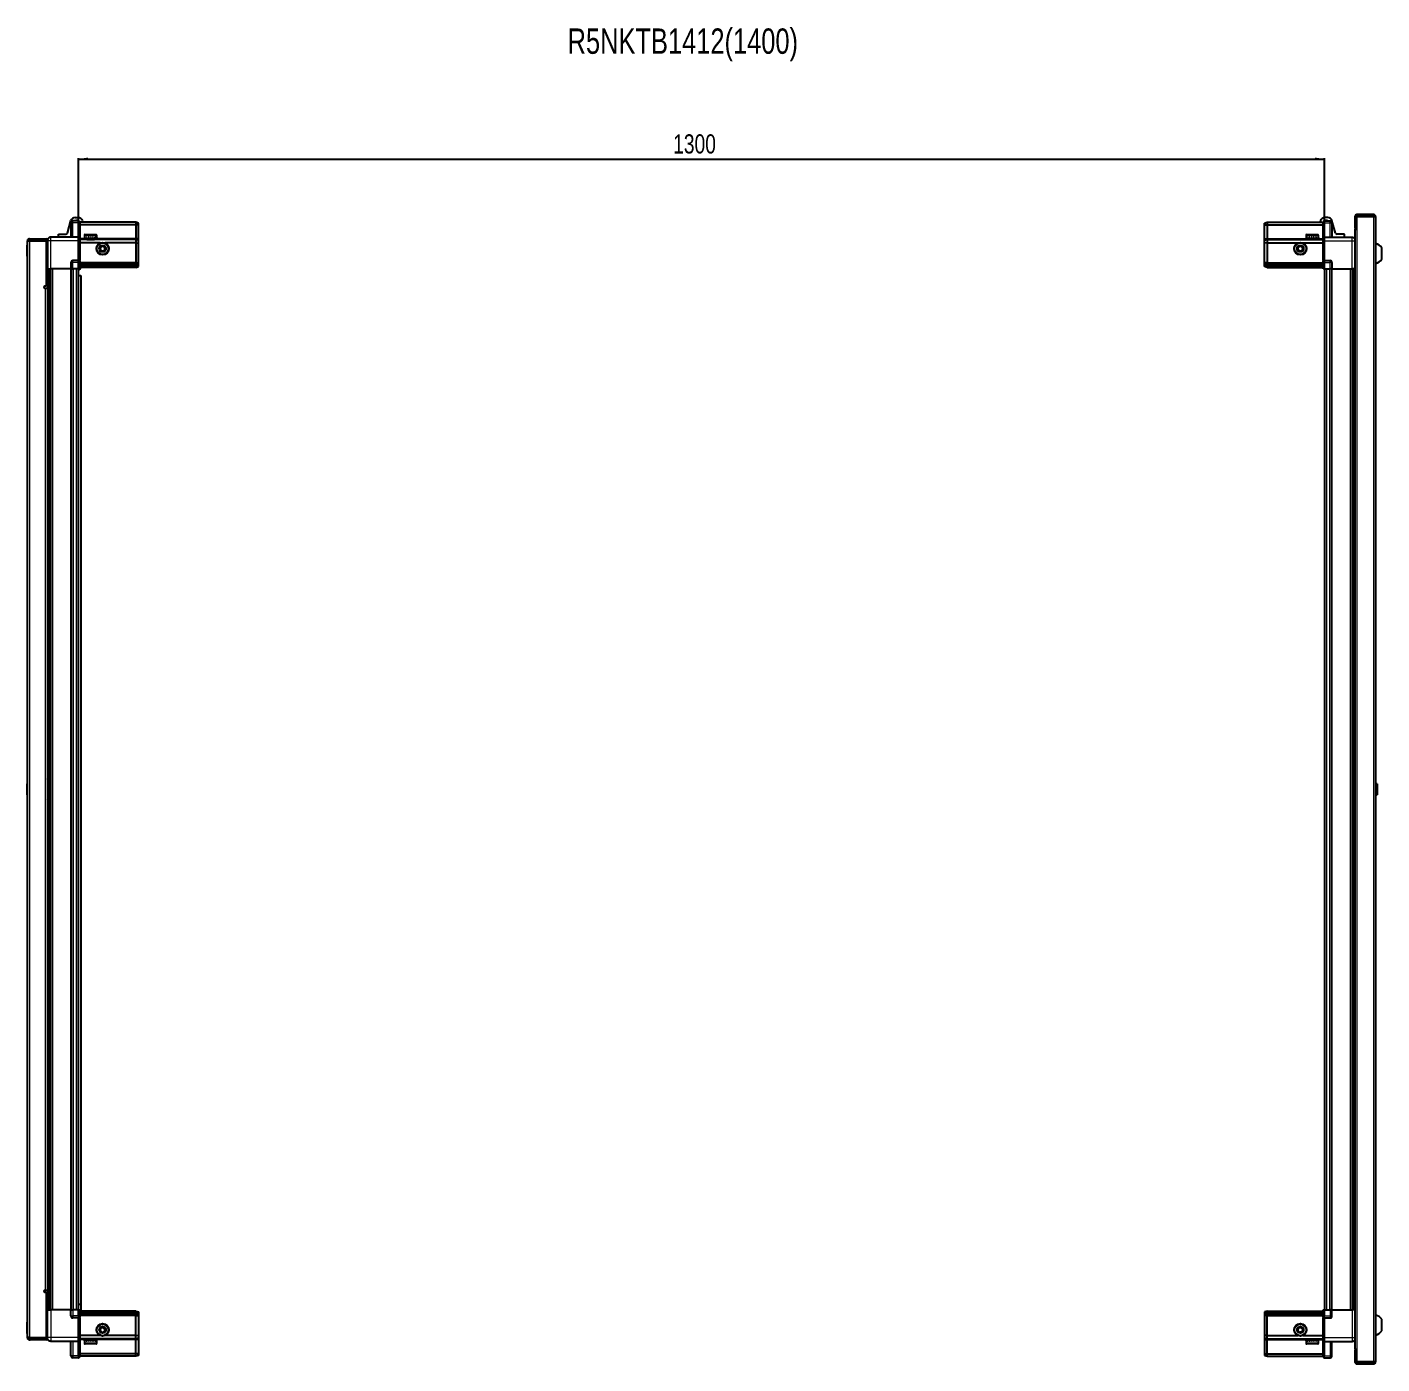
# Model space of a CAD drawing. Header units: millimetres. Extents: x 1219 to 6053, y -1082 to 1971.
# Drawn here: x 3003 to 4416, y 577 to 1971 of the extents above; entities that cross this region are included whole.
import ezdxf

# ---------------------------------------------------------------- set-up
doc = ezdxf.new("R2010")
doc.units = ezdxf.units.MM
doc.layers.add('FORMAT', color=7, linetype='Continuous')
doc.styles.add('SLDTEXTSTYLE0', font='TXT', dxfattribs={"width": 0.75})
doc.dimstyles.new('SLDDIMSTYLE0', dxfattribs={"dimtxt": 20, "dimasz": 10, "dimexe": 0, "dimexo": 0.0625, "dimgap": 5, "dimtad": 2, "dimdec": 1, "dimrnd": 1e-09, "dimzin": 12, "dimdsep": 46, "dimtxsty": 'SLDTEXTSTYLE0', "dimsah": 1, "dimcen": 0.09, "dimadec": 0, "dimazin": 3, "dimtfac": 1, "dimtofl": 0, "dimtmove": 0, "dimatfit": 3, "dimfxl": 0, "dimfrac": 2, "dimtolj": 1, "dimtzin": 12, "dimarcsym": 0})

# ---------------------------------------------------------------- blocks, each defined once
blk = doc.blocks.new('_D_6')
at = {"layer": 'FORMAT'}
for p, q in [((3056.5, 1719.3), (3056.5, 1834.8)), ((3056.5, 1833.8), (4356.5, 1833.8)), ((4356.5, 1719.3), (4356.5, 1834.8))]:
    blk.add_line(p, q, dxfattribs=at)
for points in [[(3056.5, 1833.8), (3066.5, 1832.3), (3066.5, 1835.4)], [(4356.5, 1833.8), (4346.5, 1835.4), (4346.5, 1832.3)]]:
    blk.add_solid(points, dxfattribs=at)
at = {"layer": 'FORMAT', "insert": (3676.9, 1859.6), "char_height": 20, "attachment_point": 1, "style": 'SLDTEXTSTYLE0'}
blk.add_mtext('1300', dxfattribs=at)

msp = doc.modelspace()

# ---------------------------------------------------------------- linework, layer by layer
at = {"color": 7, "linetype": 'Continuous', "lineweight": 25}
for p, q in [((3044.83, 1756.41), (3048.6, 1769.56)), ((3048.61, 1767.32), (3048.61, 1752.32)), ((3056.61, 1769.32), (3050.61, 1769.32)), ((3052.93, 1772.82), (3056.15, 1772.82)), ((3056.61, 1769.32), (3056.95, 1769.32)), ((3056.61, 1769.32), (3056.61, 1767.32)), ((3056.61, 1752.52), (3056.61, 1767.32)), ((3056.61, 1752.52), (3056.61, 1767.32)), ((3057.81, 1768.82), (3056.95, 1769.32)), ((3057.81, 1767.32), (3057.81, 1768.82)), ((3116.11, 1767.82), (3057.81, 1767.82)), ((3057.81, 1767.32), (3057.81, 1752.52)), ((3060.48, 1769.56), (3060.98, 1767.82)), ((3116.11, 1767.82), (3116.11, 1765.32)), ((3119.11, 1767.02), (3116.11, 1767.82)), ((3119.11, 1765.17), (3119.11, 1767.02)), ((4293.81, 1767.02), (4296.81, 1767.82)), ((4293.81, 1765.17), (4293.81, 1767.02)), ((4296.81, 1767.82), (4296.81, 1765.32)), ((4296.81, 1767.82), (4355.11, 1767.82)), ((4352.44, 1769.56), (4351.95, 1767.82)), ((4355.98, 1769.32), (4355.11, 1768.82)), ((4355.11, 1768.82), (4355.11, 1767.32)), ((4355.11, 1752.52), (4355.11, 1767.32)), ((4356.31, 1769.32), (4355.98, 1769.32)), ((4356.31, 1767.32), (4356.31, 1769.32)), ((4356.31, 1769.32), (4362.31, 1769.32)), ((4356.31, 1767.32), (4356.31, 1752.52)), ((4360, 1772.82), (4356.77, 1772.82)), ((4364.31, 1767.32), (4364.31, 1752.32)), ((4368.09, 1756.41), (4364.32, 1769.56)), ((4388.31, 1773.72), (4388.31, 1761.32)), ((4389.81, 1773.72), (4389.81, 1761.32)), ((4390.31, 1760.82), (4390.31, 1773.72)), ((4390.31, 1773.72), (4407.71, 1773.72)), ((4407.71, 1775.82), (4390.41, 1775.82)), ((4407.71, 1774.32), (4390.41, 1774.32)), ((4407.71, 1774.32), (4407.71, 1775.82)), ((4407.71, 1773.72), (4409.81, 1773.72)), ((4409.81, 1773.72), (4409.81, 578.92)), ((3035.66, 1752.32), (3035.66, 1755.32)), ((3035.66, 1755.32), (3043.39, 1755.32)), ((3116.11, 1765.32), (3057.81, 1765.32)), ((3062.61, 1754.22), (3062.61, 1751.82)), ((3063.41, 1755.02), (3070.58, 1755.02)), ((3070.58, 1755.02), (3074.81, 1755.02)), ((3075.61, 1751.82), (3075.61, 1754.22)), ((3116.11, 1765.32), (3116.11, 1750.82)), ((3119.11, 1765.17), (3116.11, 1765.32)), ((3119.11, 1750.82), (3119.11, 1765.17)), ((4293.81, 1765.17), (4296.81, 1765.32)), ((4293.81, 1750.82), (4293.81, 1765.17)), ((4296.81, 1765.32), (4296.81, 1750.82)), ((4296.81, 1765.32), (4355.11, 1765.32)), ((4337.31, 1754.22), (4337.31, 1751.32)), ((4338.11, 1755.02), (4349.51, 1755.02)), ((4350.31, 1751.32), (4350.31, 1754.22)), ((4377.26, 1755.32), (4369.53, 1755.32)), ((4377.26, 1752.32), (4377.26, 1755.32)), ((4388.21, 1760.82), (4388.21, 591.82)), ((4388.21, 1760.82), (4390.31, 1760.82)), ((4388.31, 1761.32), (4389.81, 1761.32)), ((3003.11, 1743.96), (3002.81, 1743.96)), ((3002.81, 1732.39), (3002.81, 1743.96)), ((3004.61, 1748.47), (3003.11, 1748.47)), ((3003.11, 1747.97), (3003.11, 1748.47)), ((3003.11, 604.67), (3003.11, 1747.97)), ((3005.21, 1749.07), (3005.21, 1750.57)), ((3005.21, 1750.57), (3006.11, 1750.57)), ((3005.21, 1749.07), (3006.11, 1749.07)), ((3005.21, 1748.57), (3022.61, 1748.57)), ((3006.11, 1749.07), (3006.11, 1750.57)), ((3006.11, 1750.57), (3022.61, 1750.57)), ((3006.11, 1749.07), (3022.61, 1749.07)), ((3022.61, 1749.07), (3022.61, 1750.57)), ((3024.11, 1748.57), (3022.61, 1748.57)), ((3022.61, 1748.57), (3022.61, 1701.07)), ((3024.11, 1748.32), (3024.11, 1719.32)), ((3056.61, 1752.32), (3027.61, 1752.32)), ((3056.61, 1752.32), (3056.61, 1752.52)), ((3056.61, 1752.32), (3057.81, 1752.32)), ((3056.61, 1748.32), (3056.61, 1752.32)), ((3056.61, 1728.02), (3056.61, 1748.32)), ((3057.81, 1752.52), (3057.81, 1752.32)), ((3057.81, 1752.32), (3057.81, 1748.32)), ((3116.11, 1749.82), (3057.81, 1749.82)), ((3057.81, 1748.32), (3057.81, 1728.02)), ((3079.11, 1746.32), (3057.81, 1746.32)), ((3062.61, 1751.82), (3062.61, 1751.32)), ((3062.61, 1751.32), (3062.75, 1751.32)), ((3062.94, 1751.82), (3062.75, 1751.82)), ((3062.75, 1751.82), (3062.75, 1751.32)), ((3062.75, 1751.32), (3062.94, 1751.32)), ((3062.94, 1751.82), (3062.94, 1751.32)), ((3062.94, 1751.32), (3063.46, 1751.32)), ((3063.86, 1751.82), (3063.46, 1751.82)), ((3063.46, 1751.82), (3063.46, 1751.32)), ((3063.46, 1751.32), (3063.86, 1751.32)), ((3063.86, 1751.82), (3063.86, 1751.32)), ((3063.86, 1751.32), (3064.73, 1751.32)), ((3064.71, 1751.32), (3064.71, 1751.22)), ((3064.71, 1751.22), (3073.51, 1751.22)), ((3065.31, 1751.82), (3064.73, 1751.82)), ((3064.73, 1751.82), (3064.73, 1751.32)), ((3064.73, 1751.32), (3065.31, 1751.32)), ((3065.11, 1750.82), (3065.8, 1750.34)), ((3065.11, 1750.82), (3070.14, 1750.82)), ((3065.8, 1750.34), (3065.11, 1749.86)), ((3065.11, 1749.86), (3065.11, 1749.82)), ((3065.11, 1749.86), (3070.14, 1749.86)), ((3065.31, 1751.82), (3065.31, 1751.32)), ((3065.31, 1751.32), (3066.43, 1751.32)), ((3065.8, 1750.34), (3069.96, 1750.34)), ((3067.12, 1751.82), (3066.43, 1751.82)), ((3066.43, 1751.82), (3066.43, 1751.32)), ((3066.43, 1751.32), (3067.12, 1751.32)), ((3067.12, 1751.82), (3067.12, 1751.32)), ((3067.12, 1751.32), (3068.39, 1751.32)), ((3069.13, 1751.82), (3068.39, 1751.82)), ((3068.39, 1751.82), (3068.39, 1751.32)), ((3068.39, 1751.32), (3068.63, 1751.32)), ((3068.63, 1751.82), (3068.63, 1751.32)), ((3069.12, 1751.82), (3069.12, 1751.32)), ((3069.12, 1751.32), (3069.13, 1751.32)), ((3069.13, 1751.82), (3069.13, 1751.32)), ((3069.13, 1751.32), (3070.43, 1751.32)), ((3069.96, 1750.34), (3072.42, 1750.34)), ((3070.14, 1750.82), (3073.11, 1750.82)), ((3070.14, 1749.86), (3073.11, 1749.86)), ((3071.14, 1751.82), (3070.43, 1751.82)), ((3070.43, 1751.82), (3070.43, 1751.32)), ((3070.48, 1751.82), (3070.48, 1751.32)), ((3070.48, 1751.32), (3071.14, 1751.32)), ((3071.14, 1751.82), (3071.14, 1751.32)), ((3071.14, 1751.32), (3072.33, 1751.32)), ((3072.95, 1751.82), (3072.33, 1751.82)), ((3072.33, 1751.82), (3072.33, 1751.32)), ((3072.33, 1751.32), (3072.95, 1751.32)), ((3072.42, 1750.34), (3073.11, 1750.82)), ((3073.11, 1749.86), (3072.42, 1750.34)), ((3072.95, 1751.82), (3072.95, 1751.32)), ((3072.95, 1751.32), (3073.92, 1751.32)), ((3073.11, 1749.82), (3073.11, 1749.86)), ((3073.51, 1751.22), (3073.51, 1751.32)), ((3074.38, 1751.82), (3073.92, 1751.82)), ((3073.92, 1751.82), (3073.92, 1751.32)), ((3073.92, 1751.32), (3074.38, 1751.32)), ((3074.38, 1751.82), (3074.38, 1751.32)), ((3074.38, 1751.32), (3075.03, 1751.32)), ((3075.3, 1751.82), (3075.03, 1751.82)), ((3075.03, 1751.82), (3075.03, 1751.32)), ((3075.03, 1751.32), (3075.3, 1751.32)), ((3075.3, 1751.82), (3075.3, 1751.32)), ((3075.3, 1751.32), (3075.57, 1751.32)), ((3075.61, 1751.82), (3075.57, 1751.82)), ((3075.57, 1751.82), (3075.57, 1751.32)), ((3075.57, 1751.32), (3075.61, 1751.32)), ((3075.61, 1751.82), (3075.61, 1751.32)), ((3116.11, 1746.32), (3084.11, 1746.32)), ((3116.11, 1750.82), (3116.11, 1749.82)), ((3116.11, 1749.82), (3116.11, 1746.32)), ((3119.11, 1749.02), (3116.11, 1749.82)), ((3116.11, 1746.32), (3116.11, 1725.82)), ((3116.11, 1746.32), (3119.11, 1745.99)), ((3119.11, 1749.02), (3119.11, 1750.82)), ((3119.11, 1745.99), (3119.11, 1749.02)), ((3119.11, 1725.82), (3119.11, 1745.99)), ((4293.81, 1749.02), (4293.81, 1750.82)), ((4293.81, 1749.02), (4296.81, 1749.82)), ((4293.81, 1745.99), (4293.81, 1749.02)), ((4296.81, 1746.32), (4293.81, 1745.99)), ((4293.81, 1725.82), (4293.81, 1745.99)), ((4296.81, 1750.82), (4296.81, 1749.82)), ((4296.81, 1749.82), (4296.81, 1746.32)), ((4296.81, 1749.82), (4355.11, 1749.82)), ((4296.81, 1746.32), (4296.81, 1725.82)), ((4296.81, 1746.32), (4328.81, 1746.32)), ((4333.81, 1746.32), (4355.11, 1746.32)), ((4337.31, 1751.32), (4337.35, 1751.32)), ((4337.47, 1751.82), (4337.35, 1751.82)), ((4337.35, 1751.82), (4337.35, 1751.32)), ((4337.35, 1751.32), (4337.47, 1751.32)), ((4337.47, 1751.82), (4337.47, 1751.32)), ((4337.47, 1751.32), (4337.88, 1751.32)), ((4338.22, 1751.82), (4337.88, 1751.82)), ((4337.88, 1751.82), (4337.88, 1751.32)), ((4337.88, 1751.32), (4338.22, 1751.32)), ((4338.22, 1751.82), (4338.22, 1751.32)), ((4338.22, 1751.32), (4338.99, 1751.32)), ((4339.52, 1751.82), (4338.99, 1751.82)), ((4338.99, 1751.82), (4338.99, 1751.32)), ((4338.99, 1751.32), (4339.52, 1751.32)), ((4339.41, 1751.32), (4339.41, 1751.22)), ((4339.41, 1751.22), (4348.21, 1751.22)), ((4339.52, 1751.82), (4339.52, 1751.32)), ((4339.52, 1751.32), (4340.57, 1751.32)), ((4339.81, 1750.82), (4340.5, 1750.34)), ((4339.81, 1750.82), (4347.81, 1750.82)), ((4340.5, 1750.34), (4339.81, 1749.86)), ((4339.81, 1749.86), (4339.81, 1749.82)), ((4339.81, 1749.86), (4347.81, 1749.86)), ((4340.5, 1750.34), (4347.12, 1750.34)), ((4341.23, 1751.82), (4340.57, 1751.82)), ((4340.57, 1751.82), (4340.57, 1751.32)), ((4340.57, 1751.32), (4341.23, 1751.32)), ((4341.23, 1751.82), (4341.23, 1751.32)), ((4341.23, 1751.32), (4342.47, 1751.32)), ((4343.2, 1751.82), (4342.47, 1751.82)), ((4342.47, 1751.82), (4342.47, 1751.32)), ((4342.47, 1751.32), (4342.91, 1751.32)), ((4342.91, 1751.82), (4342.91, 1751.32)), ((4343.2, 1751.82), (4343.2, 1751.32)), ((4343.2, 1751.32), (4344.5, 1751.32)), ((4345.23, 1751.82), (4344.5, 1751.82)), ((4344.5, 1751.82), (4344.5, 1751.32)), ((4344.77, 1751.82), (4344.77, 1751.32)), ((4344.77, 1751.32), (4345.23, 1751.32)), ((4345.23, 1751.82), (4345.23, 1751.32)), ((4345.23, 1751.32), (4346.47, 1751.32)), ((4347.12, 1751.82), (4346.47, 1751.82)), ((4346.47, 1751.82), (4346.47, 1751.32)), ((4346.47, 1751.32), (4347.12, 1751.32)), ((4347.12, 1751.82), (4347.12, 1751.32)), ((4347.12, 1751.32), (4348.17, 1751.32)), ((4347.12, 1750.34), (4347.81, 1750.82)), ((4347.81, 1749.86), (4347.12, 1750.34)), ((4347.81, 1749.82), (4347.81, 1749.86)), ((4348.69, 1751.82), (4348.17, 1751.82)), ((4348.17, 1751.82), (4348.17, 1751.32)), ((4348.17, 1751.32), (4348.69, 1751.32)), ((4348.21, 1751.22), (4348.21, 1751.32)), ((4348.69, 1751.82), (4348.69, 1751.32)), ((4348.69, 1751.32), (4349.45, 1751.32)), ((4349.78, 1751.82), (4349.45, 1751.82)), ((4349.45, 1751.82), (4349.45, 1751.32)), ((4349.45, 1751.32), (4349.78, 1751.32)), ((4349.78, 1751.82), (4349.78, 1751.32)), ((4349.78, 1751.32), (4350.17, 1751.32)), ((4350.28, 1751.82), (4350.17, 1751.82)), ((4350.17, 1751.82), (4350.17, 1751.32)), ((4350.17, 1751.32), (4350.28, 1751.32)), ((4350.28, 1751.82), (4350.28, 1751.32)), ((4350.28, 1751.32), (4350.31, 1751.32)), ((4355.11, 1752.32), (4355.11, 1752.52)), ((4356.31, 1752.32), (4355.11, 1752.32)), ((4355.11, 1748.32), (4355.11, 1752.32)), ((4355.11, 1728.02), (4355.11, 1748.32)), ((4356.31, 1752.52), (4356.31, 1752.32)), ((4356.31, 1752.32), (4356.31, 1748.32)), ((4356.31, 1752.32), (4385.31, 1752.32)), ((4356.31, 1748.32), (4356.31, 1728.02)), ((4416.41, 1729.32), (4416.41, 1741.32)), ((3002.81, 1732.39), (3003.11, 1732.39)), ((3048.61, 1725.82), (3048.61, 1719.32)), ((3056.61, 1727.82), (3050.61, 1727.82)), ((3056.61, 1727.82), (3056.61, 1728.02)), ((3056.61, 1727.82), (3056.61, 1725.82)), ((3056.61, 1727.82), (3057.81, 1727.82)), ((3056.61, 1719.32), (3056.61, 1725.82)), ((3056.61, 1719.32), (3056.61, 1725.82)), ((3056.95, 1719.32), (3056.95, 1725.82)), ((3057.81, 1728.02), (3057.81, 1727.82)), ((3057.81, 1727.15), (3057.81, 1727.82)), ((3057.81, 1727.15), (3057.81, 1719.32)), ((3116.11, 1724.82), (3057.81, 1724.82)), ((3116.11, 1725.82), (3116.11, 1724.82)), ((3116.11, 1724.82), (3116.11, 1723.82)), ((3116.11, 1724.82), (3119.11, 1724.02)), ((3119.11, 1724.02), (3119.11, 1725.82)), ((4293.81, 1724.02), (4293.81, 1725.82)), ((4296.81, 1724.82), (4293.81, 1724.02)), ((4296.81, 1725.82), (4296.81, 1724.82)), ((4296.81, 1724.82), (4296.81, 1723.82)), ((4296.81, 1724.82), (4355.11, 1724.82)), ((4355.11, 1727.82), (4355.11, 1728.02)), ((4356.31, 1727.82), (4355.11, 1727.82)), ((4355.11, 1727.82), (4355.11, 1727.15)), ((4355.11, 1719.32), (4355.11, 1727.15)), ((4355.98, 1725.82), (4355.98, 1719.32)), ((4356.31, 1728.02), (4356.31, 1727.82)), ((4356.31, 1725.82), (4356.31, 1727.82)), ((4356.31, 1725.82), (4356.31, 1727.82)), ((4356.31, 1727.82), (4362.31, 1727.82)), ((4356.31, 1725.82), (4356.31, 1719.32)), ((4364.31, 1725.82), (4364.31, 1719.32)), ((3022.61, 1722.07), (3024.11, 1722.07)), ((3024.11, 1719.32), (3022.61, 1719.32)), ((3024.76, 633.32), (3024.76, 1719.32)), ((3026.55, 1719.32), (3026.55, 633.32)), ((3026.59, 1719.32), (3026.59, 633.32)), ((3048.61, 1719.32), (3027.61, 1719.32)), ((3048.61, 1719.32), (3050.61, 1719.32)), ((3049.26, 633.32), (3049.26, 1719.32)), ((3056.61, 1719.32), (3050.61, 1719.32)), ((3056.46, 633.32), (3056.46, 1719.32)), ((3056.46, 1712.32), (3058.96, 1712.32)), ((3056.61, 1719.32), (3056.95, 1719.32)), ((3056.61, 1719.32), (3056.61, 1719.32)), ((3057.81, 1719.32), (3056.95, 1719.32)), ((3056.95, 1719.32), (3056.95, 1719.32)), ((3116.11, 1723.82), (3057.81, 1723.82)), ((3116.11, 1722.32), (3057.81, 1722.32)), ((3116.11, 1720.82), (3057.81, 1720.82)), ((3058.96, 1712.32), (3058.96, 638.82)), ((3116.11, 1723.82), (3116.11, 1722.32)), ((3116.11, 1723.82), (3119.11, 1723.28)), ((3116.11, 1722.32), (3119.11, 1722.78)), ((3116.11, 1722.32), (3116.11, 1720.82)), ((3116.11, 1720.82), (3119.11, 1721.63)), ((3119.11, 1723.28), (3119.11, 1724.02)), ((3119.11, 1722.78), (3119.11, 1723.28)), ((3119.11, 1721.63), (3119.11, 1722.78)), ((4293.81, 1723.28), (4293.81, 1724.02)), ((4296.81, 1723.82), (4293.81, 1723.28)), ((4293.81, 1722.78), (4293.81, 1723.28)), ((4293.81, 1721.63), (4293.81, 1722.78)), ((4296.81, 1722.32), (4293.81, 1722.78)), ((4296.81, 1720.82), (4293.81, 1721.63)), ((4296.81, 1723.82), (4296.81, 1722.32)), ((4296.81, 1723.82), (4355.11, 1723.82)), ((4296.81, 1722.32), (4355.11, 1722.32)), ((4296.81, 1722.32), (4296.81, 1720.82)), ((4296.81, 1720.82), (4355.11, 1720.82)), ((4355.98, 1719.32), (4355.11, 1719.32)), ((4356.31, 1719.32), (4355.98, 1719.32)), ((4356.31, 1719.32), (4362.31, 1719.32)), ((4356.46, 1719.32), (4356.46, 633.32)), ((4364.31, 1719.32), (4362.31, 1719.32)), ((4363.66, 1719.32), (4363.66, 633.32)), ((4364.31, 1719.32), (4385.31, 1719.32)), ((4386.33, 633.32), (4386.33, 1719.32)), ((4386.37, 633.32), (4386.37, 1719.32)), ((4388.16, 1719.32), (4388.16, 633.32)), ((3022.61, 1701.07), (3021.26, 1701.07)), ((3021.26, 1699.07), (3022.01, 1699.07)), ((3022.01, 1699.07), (3024.11, 1699.07)), ((3024.11, 1699.07), (3024.11, 653.57)), ((3003.11, 1182.11), (3002.81, 1182.11)), ((3002.81, 1170.54), (3002.81, 1182.11)), ((3024.61, 1185.82), (3024.61, 1166.82)), ((4410.8, 1182.11), (4409.81, 1181.12)), ((4411.31, 1182.11), (4410.8, 1182.11)), ((4410.8, 1182.11), (4410.8, 1170.54)), ((4411.31, 1182.11), (4411.31, 1170.54)), ((3002.81, 1170.54), (3003.11, 1170.54)), ((4409.81, 1171.52), (4410.8, 1170.54)), ((4410.8, 1170.54), (4411.31, 1170.54)), ((3022.01, 653.57), (3021.26, 653.57)), ((3021.26, 651.57), (3022.61, 651.57)), ((3024.11, 653.57), (3022.01, 653.57)), ((3022.61, 651.57), (3022.61, 604.07)), ((3058.96, 638.82), (3056.46, 638.82)), ((3058.96, 638.82), (3058.96, 631.82)), ((3024.11, 633.32), (3022.61, 633.32)), ((3024.11, 630.57), (3022.61, 630.57)), ((3024.11, 604.32), (3024.11, 633.32)), ((3048.61, 633.32), (3027.61, 633.32)), ((3048.61, 626.82), (3048.61, 633.32)), ((3048.61, 633.32), (3050.61, 633.32)), ((3056.61, 633.32), (3050.61, 633.32)), ((3056.61, 624.82), (3050.61, 624.82)), ((3056.61, 626.82), (3056.61, 633.32)), ((3056.61, 633.32), (3056.95, 633.32)), ((3056.61, 626.82), (3056.61, 624.82)), ((3056.61, 626.82), (3056.61, 624.82)), ((3056.61, 624.82), (3057.81, 624.82)), ((3056.61, 624.62), (3056.61, 624.82)), ((3056.61, 604.32), (3056.61, 624.62)), ((3056.95, 626.82), (3056.95, 633.32)), ((3056.95, 633.32), (3057.81, 633.32)), ((3057.81, 633.32), (3057.81, 625.5)), ((3116.11, 631.82), (3057.81, 631.82)), ((3116.11, 630.32), (3057.81, 630.32)), ((3116.11, 628.82), (3057.81, 628.82)), ((3116.11, 627.82), (3057.81, 627.82)), ((3057.81, 624.82), (3057.81, 625.5)), ((3057.81, 624.82), (3057.81, 624.62)), ((3057.81, 624.62), (3057.81, 604.32)), ((3116.11, 630.32), (3116.11, 631.82)), ((3116.11, 631.82), (3119.11, 631.02)), ((3116.11, 628.82), (3116.11, 630.32)), ((3116.11, 630.32), (3119.11, 629.87)), ((3116.11, 628.82), (3119.11, 629.37)), ((3116.11, 627.82), (3116.11, 628.82)), ((3116.11, 627.82), (3119.11, 628.63)), ((3116.11, 626.82), (3116.11, 627.82)), ((3116.11, 606.32), (3116.11, 626.82)), ((3119.11, 631.02), (3119.11, 629.87)), ((3119.11, 629.87), (3119.11, 629.37)), ((3119.11, 629.37), (3119.11, 628.63)), ((3119.11, 628.63), (3119.11, 626.82)), ((3119.11, 626.82), (3119.11, 606.66)), ((4296.81, 631.82), (4293.81, 631.02)), ((4293.81, 631.02), (4293.81, 629.87)), ((4296.81, 630.32), (4293.81, 629.87)), ((4293.81, 629.87), (4293.81, 629.37)), ((4296.81, 628.82), (4293.81, 629.37)), ((4293.81, 629.37), (4293.81, 628.63)), ((4296.81, 627.82), (4293.81, 628.63)), ((4293.81, 628.63), (4293.81, 626.82)), ((4293.81, 626.82), (4293.81, 606.66)), ((4296.81, 630.32), (4296.81, 631.82)), ((4296.81, 631.82), (4355.11, 631.82)), ((4296.81, 630.32), (4355.11, 630.32)), ((4296.81, 628.82), (4296.81, 630.32)), ((4296.81, 628.82), (4355.11, 628.82)), ((4296.81, 627.82), (4296.81, 628.82)), ((4296.81, 627.82), (4355.11, 627.82)), ((4296.81, 626.82), (4296.81, 627.82)), ((4296.81, 606.32), (4296.81, 626.82)), ((4355.11, 625.5), (4355.11, 633.32)), ((4355.11, 633.32), (4355.98, 633.32)), ((4355.11, 625.5), (4355.11, 624.82)), ((4356.31, 624.82), (4355.11, 624.82)), ((4355.11, 624.62), (4355.11, 624.82)), ((4355.11, 604.32), (4355.11, 624.62)), ((4355.98, 633.32), (4355.98, 633.32)), ((4355.98, 633.32), (4355.98, 626.82)), ((4356.31, 633.32), (4355.98, 633.32)), ((4356.31, 633.32), (4356.31, 626.82)), ((4356.31, 633.32), (4356.31, 633.32)), ((4356.31, 633.32), (4356.31, 626.82)), ((4356.31, 633.32), (4362.31, 633.32)), ((4356.31, 624.82), (4356.31, 626.82)), ((4356.31, 624.82), (4356.31, 624.62)), ((4356.31, 624.82), (4362.31, 624.82)), ((4356.31, 624.62), (4356.31, 604.32)), ((4364.31, 633.32), (4362.31, 633.32)), ((4364.31, 626.82), (4364.31, 633.32)), ((4364.31, 633.32), (4385.31, 633.32)), ((4416.41, 611.32), (4416.41, 623.32)), ((3003.11, 620.26), (3002.81, 620.26)), ((3002.81, 610.58), (3002.81, 620.26)), ((3002.81, 608.69), (3002.81, 610.58)), ((3002.81, 608.69), (3003.11, 608.69)), ((3003.11, 604.17), (3003.11, 604.67)), ((3004.61, 604.17), (3003.11, 604.17)), ((3022.61, 604.07), (3005.21, 604.07)), ((3005.21, 603.57), (3005.21, 602.07)), ((3005.21, 603.57), (3006.11, 603.57)), ((3005.21, 602.07), (3006.11, 602.07)), ((3022.61, 603.57), (3006.11, 603.57)), ((3006.11, 603.57), (3006.11, 602.07)), ((3022.61, 602.07), (3006.11, 602.07)), ((3022.61, 604.07), (3024.11, 604.07)), ((3022.61, 603.57), (3022.61, 602.07)), ((3056.61, 600.32), (3027.61, 600.32)), ((3048.61, 585.32), (3048.61, 600.32)), ((3056.61, 600.32), (3056.61, 604.32)), ((3056.61, 600.32), (3057.81, 600.32)), ((3056.61, 600.12), (3056.61, 600.32)), ((3056.61, 585.32), (3056.61, 600.12)), ((3079.11, 606.32), (3057.81, 606.32)), ((3057.81, 604.32), (3057.81, 600.32)), ((3116.11, 602.82), (3057.81, 602.82)), ((3057.81, 600.32), (3057.81, 600.12)), ((3057.81, 600.12), (3057.81, 585.32)), ((3062.61, 601.32), (3062.61, 598.42)), ((3062.71, 601.32), (3062.61, 601.32)), ((3062.71, 600.82), (3062.71, 601.32)), ((3062.87, 601.32), (3062.71, 601.32)), ((3062.71, 600.82), (3062.87, 600.82)), ((3062.87, 600.82), (3062.87, 601.32)), ((3063.36, 601.32), (3062.87, 601.32)), ((3063.36, 600.82), (3063.36, 601.32)), ((3063.75, 601.32), (3063.36, 601.32)), ((3063.36, 600.82), (3063.75, 600.82)), ((3063.56, 597.62), (3063.41, 597.62)), ((3074.81, 597.62), (3063.56, 597.62)), ((3063.75, 600.82), (3063.75, 601.32)), ((3064.58, 601.32), (3063.75, 601.32)), ((3064.58, 600.82), (3064.58, 601.32)), ((3065.14, 601.32), (3064.58, 601.32)), ((3064.58, 600.82), (3065.14, 600.82)), ((3064.71, 601.42), (3064.71, 601.32)), ((3070.11, 601.42), (3064.71, 601.42)), ((3065.11, 602.82), (3065.11, 602.79)), ((3065.11, 602.79), (3065.8, 602.31)), ((3065.22, 602.79), (3065.11, 602.79)), ((3065.8, 602.31), (3065.11, 601.82)), ((3065.22, 601.82), (3065.11, 601.82)), ((3065.14, 600.82), (3065.14, 601.32)), ((3066.25, 601.32), (3065.14, 601.32)), ((3073.11, 602.79), (3065.22, 602.79)), ((3073.11, 601.82), (3065.22, 601.82)), ((3065.89, 602.31), (3065.8, 602.31)), ((3072.42, 602.31), (3065.89, 602.31)), ((3066.25, 600.82), (3066.25, 601.32)), ((3066.93, 601.32), (3066.25, 601.32)), ((3066.25, 600.82), (3066.93, 600.82)), ((3066.93, 600.82), (3066.93, 601.32)), ((3068.19, 601.32), (3066.93, 601.32)), ((3068.19, 600.82), (3068.19, 601.32)), ((3068.49, 601.32), (3068.19, 601.32)), ((3068.19, 600.82), (3068.93, 600.82)), ((3068.49, 600.82), (3068.49, 601.32)), ((3068.93, 600.82), (3068.93, 601.32)), ((3070.22, 601.32), (3068.93, 601.32)), ((3073.51, 601.42), (3070.11, 601.42)), ((3070.22, 600.82), (3070.22, 601.32)), ((3070.22, 600.82), (3070.94, 600.82)), ((3070.35, 600.82), (3070.35, 601.32)), ((3070.94, 601.32), (3070.35, 601.32)), ((3070.94, 600.82), (3070.94, 601.32)), ((3072.15, 601.32), (3070.94, 601.32)), ((3072.15, 600.82), (3072.15, 601.32)), ((3072.78, 601.32), (3072.15, 601.32)), ((3072.15, 600.82), (3072.78, 600.82)), ((3072.42, 602.31), (3073.11, 602.79)), ((3073.11, 601.82), (3072.42, 602.31)), ((3072.78, 600.82), (3072.78, 601.32)), ((3073.78, 601.32), (3072.78, 601.32)), ((3073.11, 602.79), (3073.11, 602.82)), ((3073.51, 601.32), (3073.51, 601.42)), ((3073.78, 600.82), (3073.78, 601.32)), ((3074.26, 601.32), (3073.78, 601.32)), ((3073.78, 600.82), (3074.26, 600.82)), ((3074.26, 600.82), (3074.26, 601.32)), ((3074.95, 601.32), (3074.26, 601.32)), ((3074.95, 600.82), (3074.95, 601.32)), ((3075.23, 601.32), (3074.95, 601.32)), ((3074.95, 600.82), (3075.23, 600.82)), ((3075.23, 600.82), (3075.23, 601.32)), ((3075.55, 601.32), (3075.23, 601.32)), ((3075.55, 600.82), (3075.55, 601.32)), ((3075.61, 601.32), (3075.55, 601.32)), ((3075.55, 600.82), (3075.61, 600.82)), ((3075.61, 598.42), (3075.61, 601.32)), ((3075.61, 600.82), (3075.61, 601.32)), ((3075.61, 601.32), (3075.61, 601.32)), ((3116.11, 606.32), (3084.11, 606.32)), ((3116.11, 606.32), (3119.11, 606.66)), ((3116.11, 602.82), (3116.11, 606.32)), ((3119.11, 603.63), (3116.11, 602.82)), ((3116.11, 601.82), (3116.11, 602.82)), ((3116.11, 587.32), (3116.11, 601.82)), ((3119.11, 606.66), (3119.11, 603.63)), ((3119.11, 603.63), (3119.11, 601.82)), ((3119.11, 601.82), (3119.11, 587.48)), ((4296.81, 606.32), (4293.81, 606.66)), ((4293.81, 606.66), (4293.81, 603.63)), ((4293.81, 603.63), (4296.81, 602.82)), ((4293.81, 603.63), (4293.81, 601.82)), ((4293.81, 601.82), (4293.81, 587.48)), ((4296.81, 606.32), (4328.81, 606.32)), ((4296.81, 602.82), (4296.81, 606.32)), ((4296.81, 602.82), (4355.11, 602.82)), ((4296.81, 601.82), (4296.81, 602.82)), ((4296.81, 587.32), (4296.81, 601.82)), ((4333.81, 606.32), (4355.11, 606.32)), ((4337.31, 601.32), (4337.31, 598.42)), ((4337.33, 601.32), (4337.31, 601.32)), ((4337.33, 600.82), (4337.33, 601.32)), ((4337.43, 601.32), (4337.33, 601.32)), ((4337.33, 600.82), (4337.43, 600.82)), ((4337.43, 600.82), (4337.43, 601.32)), ((4337.8, 601.32), (4337.43, 601.32)), ((4337.8, 600.82), (4337.8, 601.32)), ((4338.12, 601.32), (4337.8, 601.32)), ((4337.8, 600.82), (4338.12, 600.82)), ((4349.51, 597.62), (4338.11, 597.62)), ((4338.12, 600.82), (4338.12, 601.32)), ((4338.86, 601.32), (4338.12, 601.32)), ((4338.86, 600.82), (4338.86, 601.32)), ((4339.37, 601.32), (4338.86, 601.32)), ((4338.86, 600.82), (4339.37, 600.82)), ((4339.37, 600.82), (4339.37, 601.32)), ((4340.4, 601.32), (4339.37, 601.32)), ((4339.41, 601.42), (4339.41, 601.32)), ((4348.21, 601.42), (4339.41, 601.42)), ((4339.81, 602.82), (4339.81, 602.79)), ((4339.81, 602.79), (4340.5, 602.31)), ((4347.81, 602.79), (4339.81, 602.79)), ((4340.5, 602.31), (4339.81, 601.82)), ((4347.81, 601.82), (4339.81, 601.82)), ((4340.4, 600.82), (4340.4, 601.32)), ((4341.05, 601.32), (4340.4, 601.32)), ((4340.4, 600.82), (4341.05, 600.82)), ((4347.12, 602.31), (4340.5, 602.31)), ((4341.05, 600.82), (4341.05, 601.32)), ((4342.28, 601.32), (4341.05, 601.32)), ((4342.28, 600.82), (4342.28, 601.32)), ((4342.77, 601.32), (4342.28, 601.32)), ((4342.28, 600.82), (4343, 600.82)), ((4342.77, 600.82), (4342.77, 601.32)), ((4343, 600.82), (4343, 601.32)), ((4344.3, 601.32), (4343, 601.32)), ((4344.3, 600.82), (4344.3, 601.32)), ((4344.3, 600.82), (4345.04, 600.82)), ((4344.64, 600.82), (4344.64, 601.32)), ((4345.04, 601.32), (4344.64, 601.32)), ((4345.04, 600.82), (4345.04, 601.32)), ((4346.28, 601.32), (4345.04, 601.32)), ((4346.28, 600.82), (4346.28, 601.32)), ((4346.95, 601.32), (4346.28, 601.32)), ((4346.28, 600.82), (4346.95, 600.82)), ((4346.95, 600.82), (4346.95, 601.32)), ((4348.02, 601.32), (4346.95, 601.32)), ((4347.12, 602.31), (4347.81, 602.79)), ((4347.81, 601.82), (4347.12, 602.31)), ((4347.81, 602.79), (4347.81, 602.82)), ((4348.02, 600.82), (4348.02, 601.32)), ((4348.55, 601.32), (4348.02, 601.32)), ((4348.02, 600.82), (4348.55, 600.82)), ((4348.21, 601.32), (4348.21, 601.42)), ((4348.55, 600.82), (4348.55, 601.32)), ((4349.34, 601.32), (4348.55, 601.32)), ((4349.34, 600.82), (4349.34, 601.32)), ((4349.7, 601.32), (4349.34, 601.32)), ((4349.34, 600.82), (4349.7, 600.82)), ((4349.7, 600.82), (4349.7, 601.32)), ((4350.13, 601.32), (4349.7, 601.32)), ((4350.13, 600.82), (4350.13, 601.32)), ((4350.26, 601.32), (4350.13, 601.32)), ((4350.13, 600.82), (4350.26, 600.82)), ((4350.26, 600.82), (4350.26, 601.32)), ((4350.31, 601.32), (4350.26, 601.32)), ((4350.31, 598.42), (4350.31, 601.32)), ((4355.11, 600.32), (4355.11, 604.32)), ((4356.31, 600.32), (4355.11, 600.32)), ((4355.11, 600.12), (4355.11, 600.32)), ((4355.11, 585.32), (4355.11, 600.12)), ((4356.31, 604.32), (4356.31, 600.32)), ((4356.31, 600.32), (4356.31, 600.12)), ((4356.31, 600.32), (4385.31, 600.32)), ((4356.31, 600.12), (4356.31, 585.32)), ((4356.31, 600.12), (4356.31, 585.32)), ((4364.31, 585.32), (4364.31, 600.32)), ((3056.61, 583.32), (3050.61, 583.32)), ((3056.61, 585.32), (3056.61, 583.32)), ((3056.61, 583.32), (3056.95, 583.32)), ((3056.61, 583.32), (3056.61, 583.32)), ((3056.61, 583.32), (3056.95, 583.32)), ((3056.95, 583.32), (3057.81, 583.82)), ((3056.95, 583.32), (3057.81, 583.82)), ((3116.11, 587.32), (3057.81, 587.32)), ((3057.81, 583.82), (3057.81, 585.32)), ((3116.11, 584.82), (3057.81, 584.82)), ((3119.11, 587.48), (3116.11, 587.32)), ((3116.11, 584.82), (3116.11, 587.32)), ((3119.11, 585.63), (3116.11, 584.82)), ((3119.11, 587.48), (3119.11, 585.63)), ((4293.81, 587.48), (4296.81, 587.32)), ((4293.81, 587.48), (4293.81, 585.63)), ((4293.81, 585.63), (4296.81, 584.82)), ((4296.81, 587.32), (4355.11, 587.32)), ((4296.81, 584.82), (4296.81, 587.32)), ((4296.81, 584.82), (4355.11, 584.82)), ((4355.11, 585.32), (4355.11, 583.82)), ((4355.11, 583.82), (4355.98, 583.32)), ((4356.31, 583.32), (4355.98, 583.32)), ((4356.31, 583.32), (4356.31, 585.32)), ((4356.31, 583.32), (4362.31, 583.32)), ((4390.31, 591.82), (4388.21, 591.82)), ((4388.31, 591.32), (4389.81, 591.32)), ((4388.31, 591.32), (4388.31, 578.92)), ((4389.81, 591.32), (4389.81, 578.92)), ((4390.31, 578.92), (4390.31, 591.82)), ((4407.71, 578.92), (4390.31, 578.92)), ((4390.41, 578.32), (4407.71, 578.32)), ((4390.41, 576.82), (4407.71, 576.82)), ((4409.81, 578.92), (4407.71, 578.92)), ((4407.71, 578.32), (4407.71, 576.82))]:
    msp.add_line(p, q, dxfattribs=at)
at = {"color": 8, "linetype": 'Continuous', "lineweight": 18}
for p, q in [((3050.61, 1767.32), (3048.61, 1767.32)), ((3050.61, 1767.32), (3050.61, 1769.32)), ((3050.61, 1752.32), (3050.61, 1767.32)), ((3056.61, 1767.32), (3050.61, 1767.32)), ((3056.61, 1767.32), (3057.81, 1767.32)), ((4356.31, 1767.32), (4355.11, 1767.32)), ((4356.31, 1767.32), (4362.31, 1767.32)), ((4362.31, 1767.32), (4362.31, 1769.32)), ((4362.31, 1767.32), (4364.31, 1767.32)), ((4362.31, 1752.32), (4362.31, 1767.32)), ((4389.81, 1773.72), (4388.31, 1773.72)), ((4390.41, 1774.32), (4390.41, 1775.82)), ((4407.71, 1773.72), (4407.71, 578.92)), ((3062.61, 1754.22), (3070.78, 1754.22)), ((3070.78, 1754.22), (3075.61, 1754.22)), ((4337.31, 1754.22), (4350.31, 1754.22)), ((4390.31, 1760.82), (4390.31, 591.82)), ((3005.21, 1748.57), (3005.21, 604.07)), ((3027.61, 1719.32), (3027.61, 1748.32)), ((3056.61, 1748.32), (3027.61, 1748.32)), ((3056.61, 1752.52), (3057.81, 1752.52)), ((3056.61, 1748.32), (3057.81, 1748.32)), ((3065.11, 1750.82), (3057.81, 1750.82)), ((3116.11, 1750.82), (3073.11, 1750.82)), ((3119.11, 1750.82), (3116.11, 1750.82)), ((4293.81, 1750.82), (4296.81, 1750.82)), ((4296.81, 1750.82), (4339.81, 1750.82)), ((4347.81, 1750.82), (4355.11, 1750.82)), ((4355.11, 1752.52), (4356.31, 1752.52)), ((4356.31, 1748.32), (4355.11, 1748.32)), ((4356.31, 1748.32), (4385.31, 1748.32)), ((4385.31, 1719.32), (4385.31, 1748.32)), ((3048.61, 1725.82), (3050.61, 1725.82)), ((3050.61, 1725.82), (3050.61, 1727.82)), ((3050.61, 1719.32), (3050.61, 1725.82)), ((3056.61, 1725.82), (3050.61, 1725.82)), ((3056.61, 1728.02), (3057.81, 1728.02)), ((3056.61, 1725.82), (3056.95, 1725.82)), ((3116.11, 1725.82), (3057.81, 1725.82)), ((3116.11, 1725.82), (3119.11, 1725.82)), ((4296.81, 1725.82), (4293.81, 1725.82)), ((4296.81, 1725.82), (4355.11, 1725.82)), ((4355.11, 1728.02), (4356.31, 1728.02)), ((4356.31, 1725.82), (4355.98, 1725.82)), ((4356.31, 1725.82), (4362.31, 1725.82)), ((4362.31, 1725.82), (4362.31, 1727.82)), ((4362.31, 1719.32), (4362.31, 1725.82)), ((4364.31, 1725.82), (4362.31, 1725.82)), ((3024.11, 1699.07), (3024.11, 1719.32)), ((3025.35, 1719.32), (3025.35, 633.32)), ((3027.79, 633.32), (3027.79, 1719.32)), ((3029.21, 1719.32), (3029.21, 633.32)), ((3048.61, 633.32), (3048.61, 1719.32)), ((3051.26, 633.32), (3051.26, 1719.32)), ((3054.46, 633.32), (3054.46, 1719.32)), ((3056.61, 1719.32), (3056.95, 1719.32)), ((4358.46, 1719.32), (4358.46, 633.32)), ((4361.66, 1719.32), (4361.66, 633.32)), ((4364.31, 1719.32), (4364.31, 633.32)), ((4383.71, 633.32), (4383.71, 1719.32)), ((4385.13, 1719.32), (4385.13, 633.32)), ((4387.58, 633.32), (4387.58, 1719.32)), ((3022.01, 653.57), (3022.01, 1699.07)), ((3024.11, 633.32), (3024.11, 653.57)), ((3027.61, 633.32), (3027.61, 604.32)), ((3048.61, 626.82), (3050.61, 626.82)), ((3050.61, 633.32), (3050.61, 626.82)), ((3050.61, 626.82), (3050.61, 624.82)), ((3056.61, 626.82), (3050.61, 626.82)), ((3056.61, 626.82), (3056.95, 626.82)), ((3057.81, 624.62), (3056.61, 624.62)), ((3116.11, 626.82), (3057.81, 626.82)), ((3116.11, 626.82), (3119.11, 626.82)), ((4296.81, 626.82), (4293.81, 626.82)), ((4296.81, 626.82), (4355.11, 626.82)), ((4356.31, 624.62), (4355.11, 624.62)), ((4356.31, 633.32), (4355.98, 633.32)), ((4356.31, 626.82), (4355.98, 626.82)), ((4356.31, 626.82), (4362.31, 626.82)), ((4362.31, 633.32), (4362.31, 626.82)), ((4364.31, 626.82), (4362.31, 626.82)), ((4362.31, 626.82), (4362.31, 624.82)), ((4385.31, 633.32), (4385.31, 604.32)), ((3056.61, 604.32), (3027.61, 604.32)), ((3050.61, 600.32), (3050.61, 585.32)), ((3056.61, 604.32), (3057.81, 604.32)), ((3057.81, 600.12), (3056.61, 600.12)), ((3065.11, 601.82), (3057.81, 601.82)), ((3062.78, 598.42), (3062.61, 598.42)), ((3075.61, 598.42), (3062.78, 598.42)), ((3116.11, 601.82), (3073.11, 601.82)), ((3119.11, 601.82), (3116.11, 601.82)), ((4293.81, 601.82), (4296.81, 601.82)), ((4296.81, 601.82), (4339.81, 601.82)), ((4350.31, 598.42), (4337.31, 598.42)), ((4347.81, 601.82), (4355.11, 601.82)), ((4356.31, 604.32), (4355.11, 604.32)), ((4356.31, 600.12), (4355.11, 600.12)), ((4356.31, 604.32), (4385.31, 604.32)), ((4362.31, 600.32), (4362.31, 585.32)), ((3050.61, 585.32), (3048.61, 585.32)), ((3050.61, 585.32), (3050.61, 583.32)), ((3056.61, 585.32), (3050.61, 585.32)), ((3056.61, 585.32), (3057.81, 585.32)), ((4356.31, 585.32), (4355.11, 585.32)), ((4356.31, 585.32), (4362.31, 585.32)), ((4362.31, 585.32), (4364.31, 585.32)), ((4362.31, 585.32), (4362.31, 583.32)), ((4389.81, 578.92), (4388.31, 578.92)), ((4390.41, 578.32), (4390.41, 576.82))]:
    msp.add_line(p, q, dxfattribs=at)
at = {"color": 7, "linetype": 'Continuous', "lineweight": 25}
for centre, radius in [((3081.61, 1740.32), 6.5), ((3081.61, 1740.32), 3.46), ((4331.31, 1740.32), 6.5), ((4331.31, 1740.32), 3.46), ((3081.61, 612.32), 6.5), ((3081.61, 612.32), 3.46), ((4331.31, 612.32), 6.5), ((4331.31, 612.32), 3.46)]:
    msp.add_circle(centre, radius, dxfattribs=at)
at = {"color": 8, "linetype": 'Continuous', "lineweight": 18}
for centre in [(3081.61, 1740.32), (4331.31, 1740.32), (3081.61, 612.32), (4331.31, 612.32)]:
    msp.add_circle(centre, 5.7, dxfattribs=at)
at = {"color": 7, "linetype": 'Continuous', "lineweight": 25}
for centre, radius, start, end in [((3052.93, 1768.32), 4.5, 90, 164), ((3050.61, 1767.32), 2, 90, 180), ((3054.56, 1767.92), 1.9, 47.4631, 132.5369), ((3056.15, 1768.32), 4.5, 16, 90), ((4356.77, 1768.32), 4.5, 90, 164), ((4358.36, 1767.92), 1.9, 47.4631, 132.5369), ((4360, 1768.32), 4.5, 16, 90), ((4362.31, 1767.32), 2, 0, 90), ((4390.41, 1773.72), 2.1, 90, 180), ((4390.41, 1773.72), 0.6, 90, 180), ((4407.71, 1773.72), 2.1, 0, 90), ((4407.71, 1773.72), 0.6, 0, 90), ((3043.39, 1756.82), 1.5, 270, 344), ((3063.41, 1754.22), 0.8, 90, 180), ((3074.81, 1754.22), 0.8, 0, 90), ((4338.11, 1754.22), 0.8, 90, 180), ((4349.51, 1754.22), 0.8, 0, 90), ((4369.53, 1756.82), 1.5, 196, 270), ((3005.11, 1748.07), 0.5, 90, 117.52901), ((3022.51, 1748.47), 0.6, 9.59407, 90), ((3022.51, 1748.47), 2.1, 32.2369, 87.2706), ((3064.71, 1750.82), 0.4, 0, 90), ((3073.51, 1750.82), 0.4, 90, 180), ((3081.61, 1740.32), 2.5, 161.00659, 221.00659), ((3081.61, 1740.32), 2.5, 101.00659, 161.00659), ((3081.61, 1740.32), 2.5, 41.00659, 101.00659), ((3081.61, 1740.32), 2.5, 281.00659, 341.00659), ((3081.61, 1740.32), 2.5, 341.00659, 41.00659), ((4331.31, 1740.32), 2.5, 120.74103, 180.74103), ((4331.31, 1740.32), 2.5, 180.74103, 240.74103), ((4331.31, 1740.32), 2.5, 60.74103, 120.74103), ((4331.31, 1740.32), 2.5, 0.74103, 60.74103), ((4331.31, 1740.32), 2.5, 300.74103, 0.74103), ((4339.41, 1750.82), 0.4, 0, 90), ((4348.21, 1750.82), 0.4, 90, 180), ((4406.79, 1734.3), 11.91, 36.1266, 75.29965), ((3050.61, 1725.82), 2, 90, 180), ((3081.61, 1740.32), 2.5, 221.00659, 281.00659), ((4331.31, 1740.32), 2.5, 240.74103, 300.74103), ((4362.31, 1725.82), 2, 0, 90), ((4406.79, 1736.35), 11.91, 284.70035, 323.8734), ((3053.96, 1721.97), 5, 300, 346.70293), ((3021.26, 1700.07), 1, 90, 270), ((3021.61, 1185.82), 3, 0, 33.55731), ((3021.61, 1166.82), 3, 326.44269, 0), ((3021.26, 652.57), 1, 90, 270), ((3050.61, 626.82), 2, 180, 270), ((4362.31, 626.82), 2, 270, 0), ((4406.79, 616.3), 11.91, 36.1266, 75.29965), ((3081.61, 612.32), 2.5, 127.98423, 187.98423), ((3081.61, 612.32), 2.5, 187.98423, 247.98423), ((3081.61, 612.32), 2.5, 67.98423, 127.98423), ((3081.61, 612.32), 2.5, 247.98423, 307.98423), ((3081.61, 612.32), 2.5, 7.98423, 67.98423), ((3081.61, 612.32), 2.5, 307.98423, 7.98423), ((4331.31, 612.32), 2.5, 155.91157, 215.91157), ((4331.31, 612.32), 2.5, 95.91157, 155.91157), ((4331.31, 612.32), 2.5, 215.91157, 275.91157), ((4331.31, 612.32), 2.5, 35.91157, 95.91157), ((4331.31, 612.32), 2.5, 275.91157, 335.91157), ((4331.31, 612.32), 2.5, 335.91157, 35.91157), ((4406.79, 618.35), 11.91, 284.70035, 323.8734), ((3005.11, 604.57), 0.5, 243.29122, 270), ((3022.51, 604.17), 0.6, 270, 350.40593), ((3022.51, 604.17), 2.1, 272.7294, 327.8305), ((3063.41, 598.42), 0.8, 180, 270), ((3064.71, 601.82), 0.4, 270, 360), ((3073.51, 601.82), 0.4, 180, 270), ((3074.81, 598.42), 0.8, 270, 0), ((4338.11, 598.42), 0.8, 180, 270), ((4339.41, 601.82), 0.4, 270, 0), ((4348.21, 601.82), 0.4, 180, 270), ((4349.51, 598.42), 0.8, 270, 0), ((3050.61, 585.32), 2, 180, 270), ((4362.31, 585.32), 2, 270, 0), ((4390.41, 578.92), 2.1, 180, 270), ((4390.41, 578.92), 0.6, 180, 270), ((4407.71, 578.92), 2.1, 270, 0), ((4407.71, 578.92), 0.6, 270, 0)]:
    msp.add_arc(centre, radius, start, end, dxfattribs=at)
for centre, start_param, end_param in [((3060.41, 1725.82), 2.4188584, 3.1415927), ((4352.51, 1725.82), 0, 0.7227342), ((3060.41, 626.82), 3.1415927, 3.8643269), ((4352.51, 626.82), 5.5604511, 6.2831853)]:
    msp.add_ellipse(centre, major_axis=(3.46, 0), ratio=0.5773503, start_param=start_param, end_param=end_param, dxfattribs=at)
for points, knots in [([(3005.21, 1750.57), (3004.96, 1750.55), (3004.46, 1750.49), (3003.82, 1750.1), (3003.36, 1749.54), (3003.14, 1748.96), (3003.12, 1748.6), (3003.11, 1748.47)], [0, 0, 0, 0, 0.2302553, 0.4485219, 0.6667858, 0.8850496, 1, 1, 1, 1]), ([(3003.11, 1747.97), (3003.14, 1748.02), (3003.19, 1748.11), (3003.58, 1748.24), (3004.14, 1748.37), (3004.72, 1748.48), (3005.09, 1748.55), (3005.21, 1748.57)], [0, 0, 0, 0, 0.23025534, 0.4485219, 0.6667858, 0.88504963, 1, 1, 1, 1]), ([(3027.61, 1752.32), (3027.17, 1752.28), (3026.49, 1752.2), (3025.68, 1751.77), (3025.12, 1751.32), (3024.67, 1750.76), (3024.23, 1749.94), (3024.16, 1749.26), (3024.11, 1748.82)], [0, 0, 0, 0, 0.2394568, 0.3683607, 0.5, 0.6316393, 0.7605432, 1, 1, 1, 1]), ([(3024.11, 1748.82), (3024.11, 1748.82), (3024.11, 1748.8), (3024.11, 1748.69), (3024.11, 1748.52), (3024.11, 1748.39), (3024.11, 1748.32)], [0, 0, 0, 0, 0.2493943, 0.5003335, 0.7501667, 1, 1, 1, 1]), ([(3078.78, 1739.77), (3078.95, 1740.26), (3079.26, 1741.17), (3079.57, 1742.08), (3079.72, 1742.5)], [0, 0, 0, 0, 0.53468586, 1, 1, 1, 1]), ([(3080.67, 1737.59), (3080.45, 1737.85), (3079.91, 1738.48), (3079.25, 1739.23), (3078.86, 1739.68), (3078.78, 1739.77)], [0, 0, 0, 0, 0.3629006, 0.8668753, 1, 1, 1, 1]), ([(3079.72, 1742.5), (3080.22, 1742.6), (3081.17, 1742.78), (3082.11, 1742.97), (3082.55, 1743.05)], [0, 0, 0, 0, 0.5346859, 1, 1, 1, 1]), ([(3082.55, 1743.05), (3082.63, 1742.96), (3083.03, 1742.51), (3083.68, 1741.76), (3084.22, 1741.13), (3084.44, 1740.87)], [0, 0, 0, 0, 0.13312467, 0.63709944, 1, 1, 1, 1]), ([(3084.44, 1740.87), (3084.28, 1740.39), (3083.96, 1739.47), (3083.65, 1738.57), (3083.51, 1738.14)], [0, 0, 0, 0, 0.5346859, 1, 1, 1, 1]), ([(4328.79, 1741.73), (4329.24, 1742), (4330.06, 1742.49), (4330.89, 1742.98), (4331.27, 1743.21)], [0, 0, 0, 0, 0.5346859, 1, 1, 1, 1]), ([(4328.83, 1738.85), (4328.83, 1738.97), (4328.82, 1739.57), (4328.81, 1740.57), (4328.8, 1741.39), (4328.79, 1741.73)], [0, 0, 0, 0, 0.1331247, 0.6370994, 1, 1, 1, 1]), ([(4331.35, 1737.44), (4330.9, 1737.69), (4330.06, 1738.16), (4329.22, 1738.63), (4328.83, 1738.85)], [0, 0, 0, 0, 0.5346859, 1, 1, 1, 1]), ([(4331.27, 1743.21), (4331.72, 1742.96), (4332.57, 1742.49), (4333.4, 1742.02), (4333.79, 1741.8)], [0, 0, 0, 0, 0.5346859, 1, 1, 1, 1]), ([(4333.83, 1738.91), (4333.39, 1738.65), (4332.56, 1738.16), (4331.73, 1737.67), (4331.35, 1737.44)], [0, 0, 0, 0, 0.5346859, 1, 1, 1, 1]), ([(4333.79, 1741.8), (4333.8, 1741.45), (4333.81, 1740.63), (4333.82, 1739.64), (4333.83, 1739.04), (4333.83, 1738.91)], [0, 0, 0, 0, 0.3629006, 0.8668753, 1, 1, 1, 1]), ([(4385.31, 1752.32), (4385.75, 1752.28), (4386.43, 1752.21), (4387.24, 1751.77), (4387.8, 1751.33), (4388.08, 1750.96), (4388.21, 1750.77)], [0, 0, 0, 0, 0.3842982, 0.5911726, 0.8024372, 1, 1, 1, 1]), ([(3083.51, 1738.14), (3083, 1738.05), (3082.05, 1737.86), (3081.11, 1737.68), (3080.67, 1737.59)], [0, 0, 0, 0, 0.53468586, 1, 1, 1, 1]), ([(3024.11, 1719.32), (3024.15, 1719.32), (3024.23, 1719.32), (3024.83, 1719.32), (3025.72, 1719.32), (3026.7, 1719.32), (3027.35, 1719.32), (3027.61, 1719.32)], [0, 0, 0, 0, 0.2146939, 0.4293877, 0.6440816, 0.8587754, 1, 1, 1, 1]), ([(4388.16, 1719.32), (4388.12, 1719.32), (4387.9, 1719.32), (4387.18, 1719.32), (4386.22, 1719.32), (4385.57, 1719.32), (4385.31, 1719.32)], [0, 0, 0, 0, 0.0717073, 0.4209791, 0.7702508, 1, 1, 1, 1]), ([(3024.11, 633.32), (3024.15, 633.32), (3024.23, 633.32), (3024.83, 633.32), (3025.72, 633.32), (3026.7, 633.32), (3027.35, 633.32), (3027.61, 633.32)], [0, 0, 0, 0, 0.21469386, 0.42938772, 0.64408158, 0.85877544, 1, 1, 1, 1]), ([(4388.16, 633.32), (4388.12, 633.32), (4387.9, 633.32), (4387.18, 633.32), (4386.22, 633.32), (4385.57, 633.32), (4385.31, 633.32)], [0, 0, 0, 0, 0.0717073, 0.4209791, 0.7702508, 1, 1, 1, 1]), ([(3078.93, 613.41), (3079.34, 613.72), (3080.1, 614.32), (3080.86, 614.91), (3081.21, 615.18)], [0, 0, 0, 0, 0.53468586, 1, 1, 1, 1]), ([(3079.34, 610.55), (3079.32, 610.67), (3079.24, 611.26), (3079.1, 612.25), (3078.98, 613.06), (3078.93, 613.41)], [0, 0, 0, 0, 0.13312467, 0.63709944, 1, 1, 1, 1]), ([(3082.01, 609.46), (3081.53, 609.66), (3080.64, 610.02), (3079.75, 610.38), (3079.34, 610.55)], [0, 0, 0, 0, 0.5346859, 1, 1, 1, 1]), ([(3081.21, 615.18), (3081.69, 614.99), (3082.58, 614.63), (3083.47, 614.27), (3083.89, 614.1)], [0, 0, 0, 0, 0.5346859, 1, 1, 1, 1]), ([(3084.29, 611.24), (3083.88, 610.92), (3083.12, 610.33), (3082.36, 609.74), (3082.01, 609.46)], [0, 0, 0, 0, 0.5346859, 1, 1, 1, 1]), ([(3083.89, 614.1), (3083.93, 613.76), (3084.05, 612.94), (3084.19, 611.96), (3084.27, 611.37), (3084.29, 611.24)], [0, 0, 0, 0, 0.36290056, 0.86687533, 1, 1, 1, 1]), ([(4328.44, 612.03), (4328.65, 612.5), (4329.04, 613.38), (4329.44, 614.25), (4329.62, 614.66)], [0, 0, 0, 0, 0.5346859, 1, 1, 1, 1]), ([(4330.13, 609.69), (4329.83, 610.11), (4329.26, 610.89), (4328.7, 611.66), (4328.44, 612.03)], [0, 0, 0, 0, 0.5346859, 1, 1, 1, 1]), ([(4329.62, 614.66), (4329.96, 614.7), (4330.78, 614.78), (4331.77, 614.88), (4332.36, 614.95), (4332.49, 614.96)], [0, 0, 0, 0, 0.3629006, 0.8668753, 1, 1, 1, 1]), ([(4333, 609.99), (4332.88, 609.97), (4332.28, 609.91), (4331.29, 609.81), (4330.48, 609.72), (4330.13, 609.69)], [0, 0, 0, 0, 0.1331247, 0.6370994, 1, 1, 1, 1]), ([(4332.49, 614.96), (4332.79, 614.54), (4333.36, 613.76), (4333.92, 612.98), (4334.18, 612.62)], [0, 0, 0, 0, 0.5346859, 1, 1, 1, 1]), ([(4334.18, 612.62), (4333.97, 612.15), (4333.58, 611.27), (4333.19, 610.39), (4333, 609.99)], [0, 0, 0, 0, 0.5346859, 1, 1, 1, 1]), ([(3005.21, 604.07), (3004.96, 604.12), (3004.46, 604.21), (3003.82, 604.34), (3003.36, 604.47), (3003.14, 604.58), (3003.12, 604.65), (3003.11, 604.67)], [0, 0, 0, 0, 0.2302553, 0.4485219, 0.6667858, 0.8850496, 1, 1, 1, 1]), ([(3003.11, 604.17), (3003.14, 603.92), (3003.19, 603.43), (3003.58, 602.79), (3004.14, 602.32), (3004.72, 602.1), (3005.09, 602.08), (3005.21, 602.07)], [0, 0, 0, 0, 0.23025534, 0.4485219, 0.6667858, 0.88504963, 1, 1, 1, 1]), ([(3024.11, 603.82), (3024.11, 603.83), (3024.11, 603.84), (3024.11, 603.96), (3024.11, 604.13), (3024.11, 604.26), (3024.11, 604.32)], [0, 0, 0, 0, 0.2493943, 0.5003335, 0.7501667, 1, 1, 1, 1]), ([(3027.61, 600.32), (3027.17, 600.37), (3026.49, 600.44), (3025.68, 600.88), (3025.12, 601.33), (3024.67, 601.89), (3024.23, 602.71), (3024.16, 603.38), (3024.11, 603.82)], [0, 0, 0, 0, 0.2394568, 0.3683607, 0.5, 0.6316393, 0.7605432, 1, 1, 1, 1]), ([(4385.31, 600.32), (4385.75, 600.37), (4386.43, 600.44), (4387.24, 600.88), (4387.8, 601.32), (4388.08, 601.69), (4388.21, 601.87)], [0, 0, 0, 0, 0.3842982, 0.5911726, 0.8024372, 1, 1, 1, 1])]:
    msp.add_open_spline(points, degree=3, knots=knots, dxfattribs=at)
for points in [[(3005.21, 1749.07), (3005.13, 1749.06), (3004.98, 1749.05), (3004.78, 1748.91), (3004.64, 1748.71), (3004.62, 1748.55), (3004.61, 1748.47)], [(3004.61, 604.17), (3004.62, 604.09), (3004.64, 603.94), (3004.78, 603.74), (3004.98, 603.6), (3005.13, 603.58), (3005.21, 603.57)]]:
    msp.add_open_spline(points, degree=3, dxfattribs=at)
at = {"color": 8, "linetype": 'Continuous', "lineweight": 18}
for points, knots in [([(3027.61, 1748.32), (3027.17, 1748.32), (3026.49, 1748.32), (3025.68, 1748.32), (3025.12, 1748.32), (3024.67, 1748.32), (3024.23, 1748.32), (3024.16, 1748.32), (3024.11, 1748.32)], [0, 0, 0, 0, 0.2394568, 0.3683607, 0.5, 0.6316393, 0.7605432, 1, 1, 1, 1]), ([(4385.31, 1748.32), (4385.75, 1748.32), (4386.43, 1748.32), (4387.24, 1748.32), (4387.8, 1748.32), (4388.08, 1748.32), (4388.21, 1748.32)], [0, 0, 0, 0, 0.38429816, 0.59117259, 0.8024372, 1, 1, 1, 1]), ([(3027.61, 604.32), (3027.17, 604.32), (3026.49, 604.32), (3025.68, 604.32), (3025.12, 604.32), (3024.67, 604.32), (3024.23, 604.32), (3024.16, 604.32), (3024.11, 604.32)], [0, 0, 0, 0, 0.23945684, 0.36836066, 0.5, 0.63163934, 0.76054316, 1, 1, 1, 1]), ([(4385.31, 604.32), (4385.75, 604.32), (4386.43, 604.32), (4387.24, 604.32), (4387.8, 604.32), (4388.08, 604.32), (4388.21, 604.32)], [0, 0, 0, 0, 0.3842982, 0.5911726, 0.8024372, 1, 1, 1, 1])]:
    msp.add_open_spline(points, degree=3, knots=knots, dxfattribs=at)
for points in [[(3027.61, 1748.32), (3027.61, 1748.85), (3027.61, 1749.9), (3027.61, 1751.22), (3027.61, 1752.14), (3027.61, 1752.26), (3027.61, 1752.32)], [(4385.31, 1748.32), (4385.31, 1748.85), (4385.31, 1749.9), (4385.31, 1751.22), (4385.31, 1752.14), (4385.31, 1752.26), (4385.31, 1752.32)], [(3027.61, 604.32), (3027.61, 603.8), (3027.61, 602.75), (3027.61, 601.43), (3027.61, 600.5), (3027.61, 600.38), (3027.61, 600.32)], [(4385.31, 604.32), (4385.31, 603.8), (4385.31, 602.75), (4385.31, 601.43), (4385.31, 600.5), (4385.31, 600.38), (4385.31, 600.32)]]:
    msp.add_open_spline(points, degree=3, dxfattribs=at)

# ---------------------------------------------------------------- texts
at = {"layer": 'FORMAT', "insert": (3566.78, 1970.06), "char_height": 26.4583, "attachment_point": 1, "style": 'SLDTEXTSTYLE0'}
msp.add_mtext('R5NKTB1412(1400)', dxfattribs=at)

# ---------------------------------------------------------------- dimensions: what is measured, and where the dimension line sits
at = {"layer": 'FORMAT'}
dim = msp.add_linear_dim(base=(4356.46, 1833.82), p1=(3056.46, 1719.32), p2=(4356.46, 1719.32), angle=0, dimstyle='SLDDIMSTYLE0', dxfattribs=at)
dim.commit()
dim.dimension.update_dxf_attribs({"geometry": '_D_6', "text_midpoint": (3706.46, 1833.82), "dimtype": 160})

doc.saveas('drawing.dxf')
